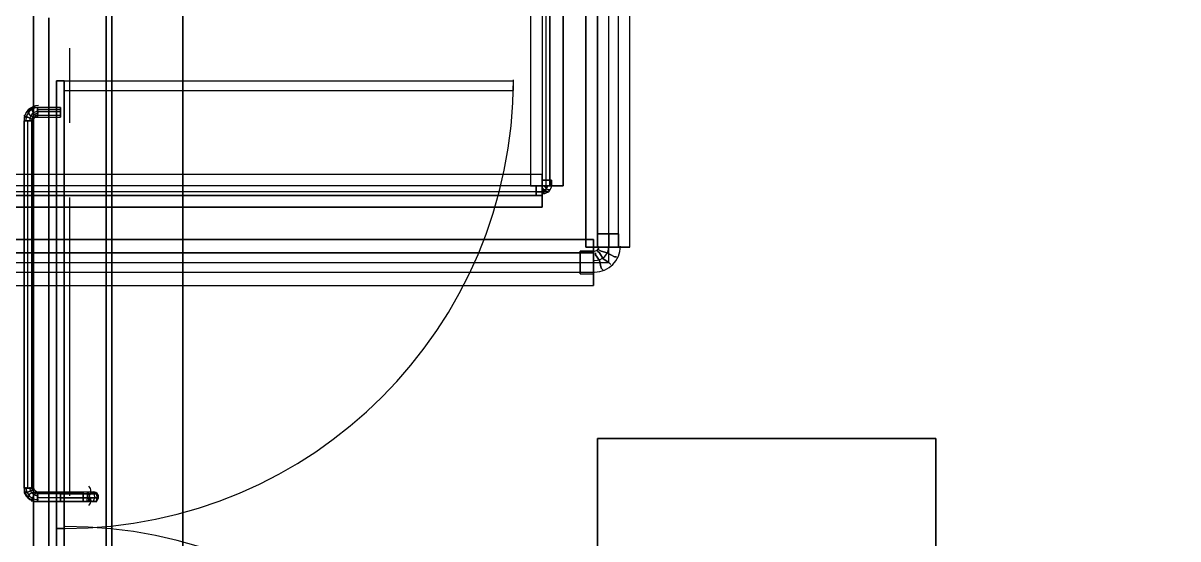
# Model space of a CAD drawing. Header units: metres. Extents: x 114 to 218, y 8 to 180.
# Drawn here: x 165.1 to 174.4, y 62.93 to 67.08 of the extents above; entities that cross this region are included whole.
import ezdxf

# ---------------------------------------------------------------- set-up
doc = ezdxf.new("R2010")
doc.units = ezdxf.units.M
doc.header["$MEASUREMENT"] = 0
for name, color, linetype in [('_Route', 7, 'Continuous'), ('A-2D-DOOR', 7, 'Continuous'), ('A-3D-DOOR', 7, 'Continuous'), ('A-3D-DOOR-GLAZ', 7, 'Continuous'), ('A-3D-I-WALL', 7, 'Continuous'), ('A_GRID', 7, 'Continuous'), ('E-LIGHT', 7, 'Continuous'), ('PL-DHW-Fitting', 7, 'Continuous'), ('PL-DHW-Pipe', 7, 'Continuous'), ('PL-DHW-Pipe_Fitting-Insulation', 7, 'Continuous'), ('PL-DHWR-Fitting', 7, 'Continuous'), ('PL-DHWR-Pipe', 7, 'Continuous'), ('PL-DHWR-Pipe_Fitting-Insulation', 7, 'Continuous'), ('S-3D-BEAM', 7, 'Continuous')]:
    doc.layers.add(name, color=color, linetype=linetype)

msp = doc.modelspace()

# ---------------------------------------------------------------- linework, layer by layer
at = {"layer": '_Route', "color": 4, "true_color": 0x00ffff}
for points in [[(126.489, 57.984), (150.623, 57.984), (150.623, 65.1518), (169.8193, 65.1518), (169.8193, 85.5019), (182.2324, 85.5019)], [(126.489, 57.984), (150.623, 57.984), (150.623, 65.1518), (169.8193, 65.1518), (169.8193, 85.5019), (182.2324, 85.5019)], [(193.461, 85.4557), (193.461, 85.0712), (169.3117, 85.0712), (169.3117, 65.721), (150.623, 65.721), (150.623, 77.2265), (141.1786, 77.2265), (140.8402, 77.2265), (130.5806, 77.2265), (130.2422, 77.2265), (126.489, 77.2265)], [(193.461, 85.4557), (193.461, 85.0712), (169.3117, 85.0712), (169.3117, 65.721), (150.623, 65.721), (150.623, 77.2265), (141.1786, 77.2265), (140.8402, 77.2265), (130.5806, 77.2265), (130.2422, 77.2265), (126.489, 77.2265)]]:
    msp.add_lwpolyline(points, dxfattribs=at)
at = {"layer": 'A-2D-DOOR', "color": 9, "true_color": 0xbababa}
for points in [[(165.4355, 66.6131), (165.4355, 66.5362), (169.0503, 66.5362), (169.0503, 66.6131)], [(165.4355, 66.6131), (169.0503, 66.6131)]]:
    msp.add_lwpolyline(points, dxfattribs=at)
for centre, start, end in [((165.4432, 66.6208), 270, 0), ((165.4432, 59.4222), 0, 90)]:
    msp.add_arc(centre, 3.607, start, end, dxfattribs=at)
at = {"layer": 'A-3D-DOOR', "color": 31, "true_color": 0xffbf7f}
for points in [[(165.2202, 66.3978), (165.1894, 66.3978), (165.1587, 66.3824), (165.1433, 66.367), (165.1279, 66.3516), (165.1125, 66.3209), (165.1125, 66.2901)], [(165.1894, 66.3209), (165.1587, 66.3362), (165.1433, 66.367)], [(165.1433, 66.367), (165.1587, 66.3362), (165.1894, 66.3209)], [(165.2048, 66.3209), (165.2048, 66.3362), (165.1894, 66.3516), (165.1741, 66.3824), (165.1741, 66.3978)], [(165.1741, 66.3978), (165.1741, 66.3824), (165.1894, 66.3516), (165.2048, 66.3362), (165.2048, 66.3209)], [(165.2202, 66.3209), (165.2202, 66.3362), (165.2202, 66.3516), (165.2202, 66.367), (165.2202, 66.3824), (165.2202, 66.3978), (165.4048, 66.3978)], [(165.2202, 66.3978), (165.2202, 66.3824), (165.2202, 66.367), (165.2202, 66.3516), (165.2202, 66.3362), (165.2202, 66.3209), (165.4048, 66.3209), (165.4048, 66.3362), (165.4048, 66.367), (165.4048, 66.3824), (165.4048, 66.3978), (165.4048, 66.3824), (165.4048, 66.367), (165.4048, 66.3362), (165.4048, 66.3209)], [(165.2202, 66.3978), (165.4048, 66.3978)], [(165.2202, 66.3978), (165.2202, 66.3978)], [(165.4048, 66.3978), (165.2202, 66.3978)], [(165.4048, 66.3978), (165.2202, 66.3978)], [(165.2202, 66.3824), (165.4048, 66.3824)], [(165.2202, 66.3824), (165.4048, 66.3824)], [(165.2202, 66.367), (165.4048, 66.367)], [(165.2202, 66.367), (165.4048, 66.367)], [(165.4048, 66.3978), (165.4048, 66.3978)], [(165.1894, 66.3055), (165.1741, 66.3055), (165.1433, 66.3209), (165.1279, 66.3209), (165.1125, 66.3362)], [(165.1125, 66.3362), (165.1279, 66.3209), (165.1433, 66.3209), (165.1741, 66.3055), (165.1894, 66.3055)], [(165.1125, 63.3368), (165.1279, 63.3368), (165.1433, 63.3368), (165.1587, 63.3368), (165.1741, 63.3368), (165.1741, 66.2901), (165.1587, 66.2901), (165.1433, 66.2901), (165.1279, 66.2901), (165.1125, 66.2901), (165.1279, 66.2901), (165.1433, 66.2901), (165.1587, 66.2901), (165.1741, 66.2901), (165.1894, 66.3055), (165.1894, 66.3209), (165.2048, 66.3209), (165.2202, 66.3209)], [(165.1741, 63.3368), (165.1587, 63.3368), (165.1433, 63.3368), (165.1279, 63.3368), (165.1125, 63.3368), (165.1125, 66.2901)], [(165.1125, 63.3368), (165.1125, 66.2901)], [(165.1125, 63.3368), (165.1125, 66.2901), (165.1125, 63.3368)], [(165.1741, 66.2901), (165.1433, 66.2901), (165.1125, 66.2901)], [(165.1125, 66.2901), (165.1433, 66.2901), (165.1741, 66.2901)], [(165.1125, 66.2901), (165.1125, 66.2901)], [(165.1125, 66.2901), (165.1125, 63.3368)], [(165.1125, 66.2901), (165.1125, 63.3368)], [(165.1433, 63.3368), (165.1433, 66.2901)], [(165.1433, 63.3368), (165.1433, 66.2901)], [(165.1741, 63.3368), (165.1741, 66.2901), (165.1741, 63.3368), (165.1741, 66.2901)], [(165.1741, 66.2901), (165.1741, 66.2901)], [(165.1741, 63.3368), (165.1741, 66.2901)], [(165.1741, 63.3368), (165.1741, 66.2901)], [(165.2202, 66.3362), (165.4048, 66.3362)], [(165.2202, 66.3362), (165.4048, 66.3362)], [(165.2202, 66.3209), (165.4048, 66.3209)], [(165.2202, 66.3209), (165.2202, 66.3209)], [(165.2202, 66.3209), (165.4048, 66.3209)], [(165.2202, 66.3209), (165.4048, 66.3209)], [(165.4048, 66.3209), (165.4048, 66.3209)], [(165.1125, 63.3368), (165.1125, 63.306), (165.1279, 63.2753), (165.1433, 63.2599), (165.1587, 63.2445), (165.1894, 63.2291), (165.2202, 63.2291)], [(165.1125, 63.3368), (165.1125, 63.3368)], [(165.1894, 63.3214), (165.1741, 63.3214), (165.1433, 63.306), (165.1279, 63.306), (165.1125, 63.2907)], [(165.1125, 63.2907), (165.1279, 63.306), (165.1433, 63.306), (165.1741, 63.3214), (165.1894, 63.3214)], [(165.1894, 63.306), (165.1587, 63.2907), (165.1433, 63.2599)], [(165.1433, 63.2599), (165.1587, 63.2907), (165.1894, 63.306)], [(165.1741, 63.3368), (165.1894, 63.3214), (165.1894, 63.306), (165.2048, 63.306), (165.2202, 63.306), (165.2202, 63.2907), (165.2202, 63.2753), (165.2202, 63.2599), (165.2202, 63.2445), (165.2202, 63.2291), (165.2202, 63.2445), (165.2202, 63.2599), (165.2202, 63.2753), (165.2202, 63.2907), (165.2202, 63.306), (165.4048, 63.306), (165.4048, 63.2907), (165.4048, 63.2599), (165.4048, 63.2291), (165.4048, 63.2599), (165.4048, 63.2907), (165.4048, 63.306)], [(165.1741, 63.3368), (165.1741, 63.3368)], [(165.2048, 63.306), (165.2048, 63.2907), (165.1894, 63.2753), (165.1741, 63.2445), (165.1741, 63.2291)], [(165.1741, 63.2291), (165.1741, 63.2445), (165.1894, 63.2753), (165.2048, 63.2907), (165.2048, 63.306)], [(165.4048, 63.306), (165.2202, 63.306)], [(165.2202, 63.306), (165.2202, 63.2907), (165.2202, 63.2599), (165.2202, 63.2291)], [(165.2202, 63.2291), (165.2202, 63.2599), (165.2202, 63.2907), (165.2202, 63.306)], [(165.2202, 63.306), (165.2202, 63.306)], [(165.4048, 63.306), (165.2202, 63.306)], [(165.4048, 63.306), (165.2202, 63.306)], [(165.4048, 63.2907), (165.2202, 63.2907)], [(165.4048, 63.2907), (165.2202, 63.2907)], [(165.4048, 63.306), (165.4048, 63.306)], [(165.6663, 63.306), (165.6509, 63.306), (165.6201, 63.306), (165.5894, 63.306), (165.5894, 63.2907), (165.5894, 63.2753), (165.5894, 63.2599), (165.5894, 63.2445), (165.5894, 63.2291), (165.5894, 63.2445), (165.5894, 63.2599), (165.5894, 63.2753), (165.5894, 63.2907), (165.5894, 63.306), (165.4048, 63.306), (165.4048, 63.2907), (165.4048, 63.2599), (165.4048, 63.2291), (165.4048, 63.2599), (165.4048, 63.2907), (165.4048, 63.306)], [(165.5894, 63.306), (165.5894, 63.2907), (165.5894, 63.2753), (165.5894, 63.2599), (165.5894, 63.2445), (165.5894, 63.2291), (165.4048, 63.2291)], [(165.4048, 63.2291), (165.5894, 63.2291), (165.5894, 63.2445), (165.5894, 63.2599), (165.5894, 63.2753), (165.5894, 63.2907), (165.5894, 63.306), (165.4048, 63.306), (165.4048, 63.2907), (165.4048, 63.2599), (165.4048, 63.2291), (165.4048, 63.2599), (165.4048, 63.2907), (165.4048, 63.306)], [(165.4048, 63.306), (165.5894, 63.306)], [(165.5894, 63.306), (165.4048, 63.306)], [(165.4048, 63.306), (165.4048, 63.306)], [(165.4048, 63.306), (165.4048, 63.306)], [(165.5894, 63.306), (165.4048, 63.306)], [(165.5894, 63.306), (165.4048, 63.306)], [(165.5894, 63.306), (165.4048, 63.306)], [(165.5894, 63.306), (165.4048, 63.306)], [(165.4048, 63.2907), (165.5894, 63.2907)], [(165.4048, 63.2907), (165.5894, 63.2907)], [(165.5894, 63.2907), (165.4048, 63.2907)], [(165.5894, 63.2907), (165.4048, 63.2907)], [(165.6663, 63.306), (165.6509, 63.306), (165.6509, 63.2907), (165.6355, 63.2907), (165.6355, 63.2753), (165.6355, 63.2599), (165.6355, 63.2445), (165.6355, 63.2291), (165.6509, 63.2291), (165.6663, 63.2291), (165.6817, 63.2291), (165.697, 63.2291), (165.697, 63.2445), (165.697, 63.2599), (165.7124, 63.2599), (165.697, 63.2753), (165.697, 63.2907), (165.6817, 63.2907), (165.6817, 63.306), (165.6663, 63.306), (165.6509, 63.306), (165.6509, 63.2907), (165.6355, 63.2907), (165.6355, 63.2753), (165.6355, 63.2599), (165.6355, 63.2445), (165.6355, 63.2291), (165.6509, 63.2291), (165.6663, 63.2291), (165.6817, 63.2291), (165.697, 63.2291), (165.697, 63.2445), (165.697, 63.2599), (165.7124, 63.2599), (165.697, 63.2753), (165.697, 63.2907), (165.6817, 63.2907), (165.6817, 63.306), (165.6663, 63.306), (165.6509, 63.306), (165.6201, 63.306), (165.5894, 63.306)], [(165.5894, 63.306), (165.5894, 63.306)], [(165.5894, 63.306), (165.5894, 63.306)], [(165.6355, 63.2907), (165.6201, 63.2907), (165.5894, 63.2907)], [(165.697, 63.2907), (165.6663, 63.2907), (165.5894, 63.2907)], [(165.5894, 63.2907), (165.6201, 63.2907), (165.6355, 63.2907)], [(165.5894, 63.2907), (165.6663, 63.2907), (165.697, 63.2907)], [(165.6355, 63.2907), (165.6355, 63.2907)], [(165.6663, 63.306), (165.6509, 63.306)], [(165.6663, 63.306), (165.6509, 63.306)], [(165.6663, 63.306), (165.6663, 63.306)], [(165.6663, 63.306), (165.6663, 63.306)], [(165.697, 63.2907), (165.697, 63.2907)], [(165.4048, 63.2599), (165.2202, 63.2599)], [(165.4048, 63.2599), (165.2202, 63.2599)], [(165.2202, 63.2291), (165.4048, 63.2291)], [(165.4048, 63.2291), (165.2202, 63.2291)], [(165.4048, 63.2291), (165.2202, 63.2291), (165.4048, 63.2291)], [(165.2202, 63.2291), (165.2202, 63.2291)], [(165.2202, 63.2291), (165.4048, 63.2291)], [(165.2202, 63.2291), (165.4048, 63.2291)], [(165.4048, 63.2599), (165.5894, 63.2599)], [(165.4048, 63.2599), (165.5894, 63.2599)], [(165.5894, 63.2599), (165.4048, 63.2599)], [(165.5894, 63.2599), (165.4048, 63.2599)], [(165.4048, 63.2291), (165.4048, 63.2291)], [(165.5894, 63.2291), (165.4048, 63.2291)], [(165.4048, 63.2291), (165.5894, 63.2291), (165.4048, 63.2291)], [(165.5894, 63.2291), (165.4048, 63.2291)], [(165.5894, 63.2291), (165.4048, 63.2291), (165.5894, 63.2291)], [(165.4048, 63.2291), (165.4048, 63.2291)], [(165.4048, 63.2291), (165.5894, 63.2291)], [(165.4048, 63.2291), (165.5894, 63.2291)], [(165.4048, 63.2291), (165.5894, 63.2291)], [(165.4048, 63.2291), (165.5894, 63.2291)], [(165.6355, 63.2599), (165.6201, 63.2599), (165.5894, 63.2599)], [(165.7124, 63.2599), (165.6663, 63.2599), (165.5894, 63.2599)], [(165.5894, 63.2599), (165.6201, 63.2599), (165.6355, 63.2599)], [(165.5894, 63.2599), (165.6663, 63.2599), (165.7124, 63.2599)], [(165.6663, 63.2291), (165.6509, 63.2291), (165.6201, 63.2291), (165.5894, 63.2291)], [(165.5894, 63.2291), (165.6201, 63.2291), (165.6509, 63.2291), (165.6663, 63.2291)], [(165.6355, 63.2291), (165.6201, 63.2291), (165.5894, 63.2291)], [(165.697, 63.2291), (165.6663, 63.2291), (165.5894, 63.2291)], [(165.5894, 63.2291), (165.6201, 63.2291), (165.6355, 63.2291)], [(165.5894, 63.2291), (165.6663, 63.2291), (165.697, 63.2291)], [(165.5894, 63.2291), (165.5894, 63.2291)], [(165.5894, 63.2291), (165.5894, 63.2291)], [(165.5894, 63.2291), (165.6509, 63.2291)], [(165.5894, 63.2291), (165.6509, 63.2291)], [(165.6355, 63.2599), (165.6355, 63.2599)], [(165.6355, 63.2291), (165.6355, 63.2291)], [(165.6663, 63.2291), (165.6663, 63.2291)], [(165.6663, 63.2291), (165.6663, 63.2291)], [(165.6663, 63.2291), (165.6663, 63.2291)], [(165.697, 63.2291), (165.697, 63.2291)], [(165.7124, 63.2599), (165.7124, 63.2599)]]:
    msp.add_lwpolyline(points, dxfattribs=at)
for centre, radius, start, end in [((165.2279, 66.2978), 0.1154, 90, 180), ((165.2279, 66.2978), 0.1154, 90, 180), ((165.2279, 66.2978), 0.1154, 90, 180), ((165.2279, 66.2978), 0.1, 90, 180), ((165.2279, 66.2978), 0.1, 90, 180), ((165.2279, 66.2978), 0.0692, 90, 180), ((165.2279, 66.2978), 0.0692, 90, 180), ((165.2279, 66.2978), 0.0538, 90, 180), ((165.2279, 66.2978), 0.0538, 90, 180), ((165.2279, 66.2978), 0.0385, 90, 180), ((165.2279, 66.2978), 0.0385, 90, 180), ((165.2279, 66.2978), 0.0385, 90, 180), ((165.2279, 63.3445), 0.1154, 180, 270), ((165.2279, 63.3445), 0.1154, 180, 270), ((165.2279, 63.3445), 0.1154, 180, 270), ((165.2279, 63.3445), 0.1, 180, 270), ((165.2279, 63.3445), 0.1, 180, 270), ((165.2279, 63.3445), 0.0692, 180, 270), ((165.2279, 63.3445), 0.0692, 180, 270), ((165.2279, 63.3445), 0.0538, 180, 270), ((165.2279, 63.3445), 0.0538, 180, 270), ((165.2279, 63.3445), 0.0385, 180, 270), ((165.2279, 63.3445), 0.0385, 180, 270), ((165.2279, 63.3445), 0.0385, 180, 270), ((165.5971, 63.3137), 0.0538, 0, 44.98917), ((165.5971, 63.3137), 0.0538, 0, 44.98917), ((165.674, 63.2676), 0.0385, 91.13783, 268.83788), ((165.6739, 63.2676), 0.0385, 91.13783, 268.88479), ((165.6739, 63.2676), 0.0385, 90, 270), ((165.6739, 63.2676), 0.0385, 90, 270), ((165.674, 63.2676), 0.0384, 268.85486, 91.12096), ((165.6739, 63.2675), 0.0384, 268.88501, 91.13468), ((165.6739, 63.2676), 0.0385, 270, 90), ((165.6739, 63.2676), 0.0385, 270, 90), ((165.5971, 63.2368), 0.0538, 0, 45), ((165.5971, 63.2368), 0.0538, 314.98918, 0)]:
    msp.add_arc(centre, radius, start, end, dxfattribs=at)
for points, start_tangent, end_tangent in [([(165.6277, 63.306), (165.6201, 63.2676)], (-0.995091, -0.098964), (0, -1)), ([(165.6277, 63.306), (165.6201, 63.2676)], (-0.995091, -0.098964), (-0.000729, -1)), ([(165.6344, 63.287), (165.6277, 63.306)], (-0.116109, 0.993236), (-0.995329, -0.096541)), ([(165.6344, 63.287), (165.6277, 63.306)], (-0.116073, 0.993241), (-0.995064, -0.099235)), ([(165.6586, 63.306), (165.6355, 63.2676)], (-1, 0), (0, -1)), ([(165.6586, 63.306), (165.6355, 63.2676)], (-1, 0), (0, -1)), ([(165.6817, 63.2676), (165.6586, 63.306)], (0, 1), (-1, 0)), ([(165.6817, 63.2676), (165.6586, 63.306)], (0, 1), (-1, 0)), ([(165.6201, 63.2676), (165.6277, 63.2291)], (0.000729, -1), (0.99518, -0.098065)), ([(165.6201, 63.2676), (165.6277, 63.2291)], (0, -1), (0.99518, -0.098065)), ([(165.6277, 63.2291), (165.6344, 63.2481)], (0.995064, -0.099235), (0.116109, 0.993236)), ([(165.6277, 63.2291), (165.6344, 63.2481)], (0.995329, -0.096541), (0.116109, 0.993236)), ([(165.6344, 63.2481), (165.6344, 63.287)], (0.116109, 0.993236), (-0.116109, 0.993236)), ([(165.6344, 63.2481), (165.6344, 63.287)], (0.116073, 0.993241), (-0.116109, 0.993236)), ([(165.6355, 63.2676), (165.6586, 63.2291)], (0, -1), (1, 0)), ([(165.6355, 63.2676), (165.6586, 63.2291)], (0, -1), (1, 0)), ([(165.6586, 63.2291), (165.6817, 63.2676)], (1, 0), (0, 1)), ([(165.6586, 63.2291), (165.6817, 63.2676)], (1, 0), (0, 1))]:
    msp.add_spline(points, degree=3, dxfattribs=dict(at, start_tangent=start_tangent, end_tangent=end_tangent))
at = {"layer": 'A-3D-DOOR-GLAZ', "color": 31, "true_color": 0xffbf7f}
for points in [[(165.374, 66.6131), (165.4355, 66.6131), (165.374, 66.6131)], [(165.374, 66.6131), (165.374, 63.0138), (165.374, 66.6131)], [(165.374, 66.6131), (165.374, 66.6131)], [(165.4355, 66.6131), (165.4355, 63.0138), (165.4355, 66.6131)], [(165.4355, 66.6131), (165.4355, 66.6131)], [(165.4355, 66.6131), (165.4355, 66.6131)], [(165.374, 63.0138), (165.4355, 63.0138), (165.374, 63.0138)], [(165.374, 63.0138), (165.374, 63.0138)], [(165.374, 63.0138), (165.374, 63.0138)], [(165.374, 63.0138), (165.4355, 63.0138), (165.374, 63.0138)], [(165.374, 59.4145), (165.374, 59.4145), (165.374, 63.0138), (165.374, 59.4145), (165.4355, 59.4145), (165.4355, 63.0138), (165.4355, 59.4145), (165.4355, 59.4145)], [(165.374, 63.0138), (165.374, 63.0138)], [(165.374, 63.0138), (165.374, 63.0138)], [(165.4355, 63.0138), (165.4355, 63.0138)], [(165.4355, 63.0138), (165.4355, 63.0138)], [(165.4355, 63.0138), (165.4355, 63.0138)], [(165.4355, 63.0138), (165.4355, 63.0138)]]:
    msp.add_lwpolyline(points, dxfattribs=at)
at = {"layer": 'A-3D-I-WALL', "color": 42, "true_color": 0xdda500}
msp.add_lwpolyline([(165.3125, 58.953), (165.3125, 67.1207), (165.3125, 58.953)], dxfattribs=at)
at = {"layer": 'A_GRID', "color": 1, "true_color": 0xff0000}
for points in [[(165.4817, 66.2747), (165.4817, 66.8746)], [(165.4817, 63.2753), (165.4817, 65.6748)]]:
    msp.add_lwpolyline(points, dxfattribs=at)
at = {"layer": 'E-LIGHT', "color": 5, "true_color": 0x0000ff}
for points in [[(172.4496, 61.0142), (169.727, 61.0142), (169.727, 63.7367), (172.4496, 63.7367), (169.727, 63.7367), (169.727, 61.0142), (172.4496, 61.0142)], [(169.727, 63.7367), (169.727, 63.7367)], [(169.727, 63.7367), (169.727, 63.7367)], [(172.4496, 63.7367), (172.4496, 61.0142), (172.4496, 63.7367)], [(172.4496, 63.7367), (172.4496, 63.7367)], [(172.4496, 63.7367), (172.4496, 63.7367)]]:
    msp.add_lwpolyline(points, dxfattribs=at)
at = {"layer": 'PL-DHW-Fitting', "color": 1, "true_color": 0xff0000}
for points in [[(169.8962, 65.3826), (169.8655, 65.3826), (169.8193, 65.3826), (169.7578, 65.3826), (169.727, 65.3826), (169.7578, 65.3826), (169.8193, 65.3826), (169.8655, 65.3826), (169.8962, 65.3826), (169.8809, 65.3826), (169.8193, 65.3826), (169.7578, 65.3826), (169.727, 65.3826), (169.7578, 65.3826), (169.8193, 65.3826), (169.8809, 65.3826), (169.8962, 65.3826)], [(169.727, 65.3826), (169.727, 65.2749)], [(169.727, 65.3826), (169.727, 65.2749)], [(169.727, 65.3826), (169.727, 65.3826)], [(169.727, 65.3826), (169.727, 65.3826)], [(169.727, 65.3826), (169.727, 65.2749)], [(169.727, 65.3826), (169.727, 65.2749)], [(169.8962, 65.3826), (169.8655, 65.3826), (169.8193, 65.3826), (169.7578, 65.3826), (169.727, 65.3826), (169.7578, 65.3826), (169.8193, 65.3826), (169.8655, 65.3826), (169.8962, 65.3826), (169.8809, 65.3826), (169.8193, 65.3826), (169.7578, 65.3826), (169.727, 65.3826), (169.7578, 65.3826), (169.8193, 65.3826), (169.8809, 65.3826), (169.8962, 65.3826)], [(169.727, 65.3826), (169.727, 65.2749)], [(169.727, 65.3826), (169.727, 65.2749)], [(169.727, 65.3826), (169.727, 65.3826)], [(169.727, 65.3826), (169.727, 65.3826)], [(169.727, 65.3826), (169.727, 65.2749)], [(169.727, 65.3826), (169.727, 65.2749)], [(169.8193, 65.3826), (169.8193, 65.2749)], [(169.8193, 65.3826), (169.8193, 65.2749)], [(169.8193, 65.3826), (169.8193, 65.2749)], [(169.8193, 65.3826), (169.8193, 65.2749)], [(169.8193, 65.3826), (169.8193, 65.2749)], [(169.8193, 65.3826), (169.8193, 65.2749)], [(169.8193, 65.3826), (169.8193, 65.2749)], [(169.8193, 65.3826), (169.8193, 65.2749)], [(169.8962, 65.3826), (169.8962, 65.2749)], [(169.8962, 65.3826), (169.8962, 65.2749)], [(169.8962, 65.2749), (169.8962, 65.3826)], [(169.8962, 65.2749), (169.8962, 65.3826)], [(169.8962, 65.3826), (169.8962, 65.2749)], [(169.8962, 65.3826), (169.8962, 65.2749)], [(169.8962, 65.2749), (169.8962, 65.3826)], [(169.8962, 65.2749), (169.8962, 65.3826)], [(169.5886, 65.2441), (169.5886, 65.2134), (169.5886, 65.1518), (169.5886, 65.0903), (169.5886, 65.0596), (169.5886, 65.0903), (169.5886, 65.1518), (169.5886, 65.2134), (169.5886, 65.2441)], [(169.5886, 65.2441), (169.6963, 65.2441)], [(169.6963, 65.2441), (169.5886, 65.2441)], [(169.5886, 65.2441), (169.5886, 65.2134), (169.5886, 65.1518), (169.5886, 65.0903), (169.5886, 65.0596), (169.5886, 65.0903), (169.5886, 65.1518), (169.5886, 65.2134), (169.5886, 65.2441)], [(169.5886, 65.2441), (169.6963, 65.2441)], [(169.6963, 65.2441), (169.5886, 65.2441)], [(169.6963, 65.0596), (169.6963, 65.0903), (169.6963, 65.1518), (169.6963, 65.2134), (169.6963, 65.2441), (169.6963, 65.2134), (169.6963, 65.1518), (169.6963, 65.0903), (169.6963, 65.0596)], [(169.6963, 65.0596), (169.6963, 65.0903), (169.6963, 65.1518), (169.6963, 65.2134), (169.6963, 65.2441), (169.6963, 65.2134), (169.6963, 65.1518), (169.6963, 65.0903), (169.6963, 65.0596)], [(169.727, 65.2749), (169.7578, 65.2749), (169.8193, 65.2749), (169.8809, 65.2749), (169.8962, 65.2749), (169.8809, 65.2749), (169.8193, 65.2749), (169.7578, 65.2749), (169.727, 65.2749)], [(169.8962, 65.2749), (169.8655, 65.2749), (169.8193, 65.2749), (169.7578, 65.2749), (169.727, 65.2749), (169.7578, 65.2749), (169.8193, 65.2749), (169.8655, 65.2749), (169.8962, 65.2749)], [(169.727, 65.2749), (169.7578, 65.2749), (169.8193, 65.2749), (169.8655, 65.2749), (169.8962, 65.2749), (169.8655, 65.2749), (169.8193, 65.2749), (169.7578, 65.2749), (169.727, 65.2749), (169.7578, 65.2749), (169.8193, 65.2749), (169.8655, 65.2749), (169.8962, 65.2749), (169.8655, 65.2749), (169.8193, 65.2749), (169.7578, 65.2749), (169.727, 65.2749)], [(169.727, 65.2749), (169.727, 65.2749)], [(169.727, 65.2749), (169.727, 65.2749)], [(169.727, 65.2749), (169.727, 65.2749)], [(169.727, 65.2749), (169.727, 65.2749)], [(169.727, 65.2749), (169.7578, 65.2749), (169.8193, 65.2749), (169.8809, 65.2749), (169.8962, 65.2749), (169.8809, 65.2749), (169.8193, 65.2749), (169.7578, 65.2749), (169.727, 65.2749)], [(169.8962, 65.2749), (169.8655, 65.2749), (169.8193, 65.2749), (169.7578, 65.2749), (169.727, 65.2749), (169.7578, 65.2749), (169.8193, 65.2749), (169.8655, 65.2749), (169.8962, 65.2749)], [(169.727, 65.2749), (169.7578, 65.2749), (169.8193, 65.2749), (169.8655, 65.2749), (169.8962, 65.2749), (169.8655, 65.2749), (169.8193, 65.2749), (169.7578, 65.2749), (169.727, 65.2749), (169.7578, 65.2749), (169.8193, 65.2749), (169.8655, 65.2749), (169.8962, 65.2749), (169.8655, 65.2749), (169.8193, 65.2749), (169.7578, 65.2749), (169.727, 65.2749)], [(169.727, 65.2749), (169.727, 65.2749)], [(169.727, 65.2749), (169.727, 65.2749)], [(169.727, 65.2749), (169.727, 65.2749)], [(169.727, 65.2749), (169.727, 65.2749)], [(169.8809, 65.198), (169.8655, 65.198), (169.804, 65.2288), (169.7578, 65.2441), (169.727, 65.2595), (169.7578, 65.2441), (169.804, 65.2288), (169.8655, 65.198), (169.8809, 65.198)], [(169.8809, 65.198), (169.8655, 65.198), (169.804, 65.2288), (169.7578, 65.2441), (169.727, 65.2595), (169.7578, 65.2441), (169.804, 65.2288), (169.8655, 65.198), (169.8809, 65.198)], [(169.8347, 65.1365), (169.8193, 65.1518), (169.7732, 65.1826), (169.7424, 65.2288), (169.727, 65.2441), (169.7424, 65.2288), (169.7732, 65.1826), (169.8193, 65.1518), (169.8347, 65.1365)], [(169.8347, 65.1365), (169.8193, 65.1518), (169.7732, 65.1826), (169.7424, 65.2288), (169.727, 65.2441), (169.7424, 65.2288), (169.7732, 65.1826), (169.8193, 65.1518), (169.8347, 65.1365)], [(169.8193, 65.2749), (169.8193, 65.2749)], [(169.8193, 65.2749), (169.8193, 65.2749)], [(169.8193, 65.2749), (169.8193, 65.2749)], [(169.8193, 65.2749), (169.8193, 65.2749)], [(169.8962, 65.2749), (169.8962, 65.2749)], [(169.8962, 65.2749), (169.8962, 65.2749)], [(169.8962, 65.2749), (169.8962, 65.2749)], [(169.8962, 65.2749), (169.8962, 65.2749)], [(169.8962, 65.2749), (169.8962, 65.2749)], [(169.8962, 65.2749), (169.8962, 65.2749)], [(169.8962, 65.2749), (169.8962, 65.2749)], [(169.8962, 65.2749), (169.8962, 65.2749)], [(169.5886, 65.2288), (169.5886, 65.2134), (169.5886, 65.1518), (169.5886, 65.0903), (169.5886, 65.0749), (169.5886, 65.0903), (169.5886, 65.1518), (169.5886, 65.2134), (169.5886, 65.2288)], [(169.5886, 65.2288), (169.6963, 65.2288)], [(169.6963, 65.2288), (169.5886, 65.2288)], [(169.5886, 65.2288), (169.5886, 65.2134), (169.5886, 65.1518), (169.5886, 65.0903), (169.5886, 65.0749), (169.5886, 65.0903), (169.5886, 65.1518), (169.5886, 65.2134), (169.5886, 65.2288)], [(169.5886, 65.2288), (169.6963, 65.2288)], [(169.6963, 65.2288), (169.5886, 65.2288)], [(169.5886, 65.1518), (169.6963, 65.1518)], [(169.5886, 65.1518), (169.6963, 65.1518)], [(169.5886, 65.1518), (169.6963, 65.1518)], [(169.5886, 65.1518), (169.6963, 65.1518)], [(169.5886, 65.1518), (169.6963, 65.1518)], [(169.5886, 65.1518), (169.6963, 65.1518)], [(169.5886, 65.1518), (169.6963, 65.1518)], [(169.5886, 65.1518), (169.6963, 65.1518)], [(169.6963, 65.2288), (169.6963, 65.2134), (169.6963, 65.1518), (169.6963, 65.0903), (169.6963, 65.0749), (169.6963, 65.0903), (169.6963, 65.1518), (169.6963, 65.2134), (169.6963, 65.2288)], [(169.6963, 65.0749), (169.6963, 65.0903), (169.6963, 65.1518), (169.6963, 65.2134), (169.6963, 65.2288), (169.6963, 65.2134), (169.6963, 65.1518), (169.6963, 65.0903), (169.6963, 65.0749)], [(169.6963, 65.2288), (169.6963, 65.2134), (169.6963, 65.1518), (169.6963, 65.0903), (169.6963, 65.0749), (169.6963, 65.0903), (169.6963, 65.1518), (169.6963, 65.2134), (169.6963, 65.2288)], [(169.6963, 65.2288), (169.6963, 65.2288)], [(169.6963, 65.0749), (169.6963, 65.0903), (169.6963, 65.1518), (169.6963, 65.2134), (169.6963, 65.2288), (169.6963, 65.2134), (169.6963, 65.1518), (169.6963, 65.0903), (169.6963, 65.0749)], [(169.6963, 65.2288), (169.6963, 65.2288)], [(169.6963, 65.2288), (169.6963, 65.2288)], [(169.6963, 65.2288), (169.6963, 65.2288)], [(169.6963, 65.2288), (169.6963, 65.2134), (169.6963, 65.1518), (169.6963, 65.0903), (169.6963, 65.0749), (169.6963, 65.0903), (169.6963, 65.1518), (169.6963, 65.2134), (169.6963, 65.2288)], [(169.6963, 65.0749), (169.6963, 65.0903), (169.6963, 65.1518), (169.6963, 65.2134), (169.6963, 65.2288), (169.6963, 65.2134), (169.6963, 65.1518), (169.6963, 65.0903), (169.6963, 65.0749)], [(169.6963, 65.2288), (169.6963, 65.2134), (169.6963, 65.1518), (169.6963, 65.0903), (169.6963, 65.0749), (169.6963, 65.0903), (169.6963, 65.1518), (169.6963, 65.2134), (169.6963, 65.2288)], [(169.6963, 65.2288), (169.6963, 65.2288)], [(169.6963, 65.0749), (169.6963, 65.0903), (169.6963, 65.1518), (169.6963, 65.2134), (169.6963, 65.2288), (169.6963, 65.2134), (169.6963, 65.1518), (169.6963, 65.0903), (169.6963, 65.0749)], [(169.6963, 65.2288), (169.6963, 65.2288)], [(169.6963, 65.2288), (169.6963, 65.2288)], [(169.6963, 65.2288), (169.6963, 65.2288)], [(169.6963, 65.1518), (169.6963, 65.1518)], [(169.6963, 65.1518), (169.6963, 65.1518)], [(169.6963, 65.1518), (169.6963, 65.1518)], [(169.6963, 65.1518), (169.6963, 65.1518)], [(169.7732, 65.0903), (169.7578, 65.1057), (169.7424, 65.1672), (169.7117, 65.2134), (169.7117, 65.2288), (169.7117, 65.2134), (169.7424, 65.1672), (169.7578, 65.1057), (169.7732, 65.0903)], [(169.7732, 65.0903), (169.7578, 65.1057), (169.7424, 65.1672), (169.7117, 65.2134), (169.7117, 65.2288), (169.7117, 65.2134), (169.7424, 65.1672), (169.7578, 65.1057), (169.7732, 65.0903)], [(169.5886, 65.0749), (169.6963, 65.0749)], [(169.5886, 65.0749), (169.5886, 65.0749)], [(169.5886, 65.0749), (169.6963, 65.0749)], [(169.5886, 65.0749), (169.6963, 65.0749)], [(169.5886, 65.0749), (169.5886, 65.0749)], [(169.5886, 65.0749), (169.6963, 65.0749)], [(169.5886, 65.0596), (169.6963, 65.0596)], [(169.5886, 65.0596), (169.5886, 65.0596)], [(169.5886, 65.0596), (169.6963, 65.0596)], [(169.5886, 65.0596), (169.6963, 65.0596)], [(169.5886, 65.0596), (169.5886, 65.0596)], [(169.5886, 65.0596), (169.6963, 65.0596)], [(169.6963, 65.0749), (169.6963, 65.0749)], [(169.6963, 65.0749), (169.6963, 65.0749)], [(169.6963, 65.0749), (169.6963, 65.0749)], [(169.6963, 65.0749), (169.6963, 65.0749)], [(169.6963, 65.0749), (169.6963, 65.0749)], [(169.6963, 65.0749), (169.6963, 65.0749)], [(169.6963, 65.0596), (169.6963, 65.0596)], [(169.6963, 65.0596), (169.6963, 65.0596)]]:
    msp.add_lwpolyline(points, dxfattribs=at)
for radius in [0.1154, 0.2077, 0.1154, 0.0385, 0.2077, 0.0385, 0.1154, 0.2077, 0.1154, 0.0385, 0.2077, 0.0385]:
    msp.add_arc((169.704, 65.2826), radius, 270, 0, dxfattribs=at)
at = {"layer": 'PL-DHW-Pipe', "color": 1, "true_color": 0xff0000}
for points in [[(169.727, 65.2749), (169.727, 84.4405)], [(169.727, 84.4405), (169.727, 65.2749)], [(169.727, 65.2749), (169.727, 84.4405)], [(169.727, 84.4405), (169.727, 65.2749)], [(169.8193, 65.2749), (169.8193, 84.4405)], [(169.8193, 65.2749), (169.8193, 84.4405)], [(169.8193, 65.2749), (169.8193, 84.4405)], [(169.8193, 65.2749), (169.8193, 84.4405)], [(169.8962, 65.2749), (169.8962, 84.4405)], [(169.8962, 65.2749), (169.8962, 84.4405)], [(169.8962, 65.2749), (169.8962, 84.4405)], [(169.8962, 65.2749), (169.8962, 84.4405)], [(169.727, 65.2749), (169.7578, 65.2749), (169.8193, 65.2749), (169.8655, 65.2749), (169.8962, 65.2749), (169.8655, 65.2749), (169.8193, 65.2749), (169.7578, 65.2749), (169.727, 65.2749)], [(169.727, 65.2749), (169.7578, 65.2749), (169.8193, 65.2749), (169.8655, 65.2749), (169.8962, 65.2749), (169.8655, 65.2749), (169.8193, 65.2749), (169.7578, 65.2749), (169.727, 65.2749)], [(169.8962, 65.2749), (169.8962, 65.2749)], [(169.8962, 65.2749), (169.8962, 65.2749)], [(150.746, 65.2288), (150.746, 65.2134), (150.746, 65.1518), (150.746, 65.0903), (150.746, 65.0749), (150.746, 65.0903), (150.746, 65.1518), (150.746, 65.2134), (150.746, 65.2288), (169.6963, 65.2288)], [(169.6963, 65.2288), (150.746, 65.2288)], [(150.746, 65.2288), (150.746, 65.2134), (150.746, 65.1518), (150.746, 65.0903), (150.746, 65.0749), (150.746, 65.0903), (150.746, 65.1518), (150.746, 65.2134), (150.746, 65.2288), (169.6963, 65.2288)], [(169.6963, 65.2288), (150.746, 65.2288)], [(150.746, 65.1518), (169.6963, 65.1518)], [(150.746, 65.1518), (150.746, 65.1518), (169.6963, 65.1518)], [(150.746, 65.1518), (169.6963, 65.1518)], [(150.746, 65.1518), (150.746, 65.1518), (169.6963, 65.1518)], [(169.6963, 65.0749), (169.6963, 65.0903), (169.6963, 65.1518), (169.6963, 65.2134), (169.6963, 65.2288), (169.6963, 65.2134), (169.6963, 65.1518), (169.6963, 65.0903), (169.6963, 65.0749)], [(169.6963, 65.0749), (169.6963, 65.0903), (169.6963, 65.1518), (169.6963, 65.2134), (169.6963, 65.2288), (169.6963, 65.2134), (169.6963, 65.1518), (169.6963, 65.0903), (169.6963, 65.0749)], [(150.746, 65.0749), (169.6963, 65.0749)], [(150.746, 65.0749), (169.6963, 65.0749)], [(150.746, 65.0749), (169.6963, 65.0749)], [(150.746, 65.0749), (169.6963, 65.0749)]]:
    msp.add_lwpolyline(points, dxfattribs=at)
at = {"layer": 'PL-DHW-Pipe_Fitting-Insulation', "color": 7, "true_color": 0xfafafa}
for points in [[(169.6348, 65.2749), (169.6348, 84.4405)], [(169.6348, 84.4405), (169.6348, 65.2749)], [(169.6348, 65.2749), (169.6348, 84.4405)], [(169.6348, 84.4405), (169.6348, 65.2749)], [(169.8193, 65.2749), (169.8193, 84.4405)], [(169.8193, 65.2749), (169.8193, 84.4405)], [(169.8193, 65.2749), (169.8193, 84.4405)], [(169.8193, 65.2749), (169.8193, 84.4405)], [(169.9885, 65.2749), (169.9885, 84.4405)], [(169.9885, 65.2749), (169.9885, 84.4405)], [(169.9885, 65.2749), (169.9885, 84.4405)], [(169.9885, 65.2749), (169.9885, 84.4405)], [(150.746, 65.3364), (150.746, 65.3057), (150.746, 65.2441), (150.746, 65.1518), (150.746, 65.0596), (150.746, 64.998), (150.746, 64.9673), (150.746, 64.998), (150.746, 65.0596), (150.746, 65.1518), (150.746, 65.2441), (150.746, 65.3057), (150.746, 65.3364), (169.6963, 65.3364)], [(169.6963, 65.3364), (150.746, 65.3364)], [(150.746, 65.3364), (150.746, 65.3057), (150.746, 65.2441), (150.746, 65.1518), (150.746, 65.0596), (150.746, 64.998), (150.746, 64.9673), (150.746, 64.998), (150.746, 65.0596), (150.746, 65.1518), (150.746, 65.2441), (150.746, 65.3057), (150.746, 65.3364), (169.6963, 65.3364)], [(169.6963, 65.3364), (150.746, 65.3364)], [(169.6963, 64.9673), (169.6963, 64.998), (169.6963, 65.0596), (169.6963, 65.1518), (169.6963, 65.2441), (169.6963, 65.3057), (169.6963, 65.3364), (169.6963, 65.3057), (169.6963, 65.2441), (169.6963, 65.1518), (169.6963, 65.0596), (169.6963, 64.998), (169.6963, 64.9673)], [(169.6963, 64.9673), (169.6963, 64.998), (169.6963, 65.0596), (169.6963, 65.1518), (169.6963, 65.2441), (169.6963, 65.3057), (169.6963, 65.3364), (169.6963, 65.3057), (169.6963, 65.2441), (169.6963, 65.1518), (169.6963, 65.0596), (169.6963, 64.998), (169.6963, 64.9673)], [(169.6348, 65.2749), (169.6501, 65.2749), (169.727, 65.2749), (169.8193, 65.2749), (169.9116, 65.2749), (169.9731, 65.2749), (169.9885, 65.2749), (169.9731, 65.2749), (169.9116, 65.2749), (169.8193, 65.2749), (169.727, 65.2749), (169.6501, 65.2749), (169.6348, 65.2749)], [(169.6348, 65.2749), (169.6501, 65.2749), (169.727, 65.2749), (169.8193, 65.2749), (169.9116, 65.2749), (169.9731, 65.2749), (169.9885, 65.2749), (169.9731, 65.2749), (169.9116, 65.2749), (169.8193, 65.2749), (169.727, 65.2749), (169.6501, 65.2749), (169.6348, 65.2749)], [(169.9885, 65.2749), (169.9885, 65.2749)], [(169.9885, 65.2749), (169.9885, 65.2749)], [(150.746, 65.1518), (169.6963, 65.1518)], [(150.746, 65.1518), (150.746, 65.1518), (169.6963, 65.1518)], [(150.746, 65.1518), (169.6963, 65.1518)], [(150.746, 65.1518), (150.746, 65.1518), (169.6963, 65.1518)], [(150.746, 64.9673), (169.6963, 64.9673)], [(150.746, 64.9673), (169.6963, 64.9673)], [(150.746, 64.9673), (169.6963, 64.9673)], [(150.746, 64.9673), (169.6963, 64.9673)]]:
    msp.add_lwpolyline(points, dxfattribs=at)
at = {"layer": 'PL-DHWR-Fitting', "color": 30, "true_color": 0xff7f00}
for points in [[(169.281, 65.8133), (169.281, 65.7671), (169.2348, 65.7671)], [(169.281, 65.8133), (169.281, 65.7671), (169.2348, 65.7671)], [(169.3579, 65.8133), (169.3425, 65.8133), (169.3117, 65.8133), (169.281, 65.8133), (169.3117, 65.8133), (169.3425, 65.8133), (169.3117, 65.8133), (169.2964, 65.8133), (169.281, 65.8133), (169.2964, 65.8133), (169.3117, 65.8133), (169.3425, 65.8133), (169.3579, 65.8133)], [(169.281, 65.8133), (169.281, 65.7671)], [(169.281, 65.8133), (169.281, 65.7671)], [(169.281, 65.8133), (169.281, 65.7671)], [(169.3579, 65.8133), (169.3425, 65.8133), (169.3117, 65.8133), (169.281, 65.8133), (169.3117, 65.8133), (169.3425, 65.8133), (169.3117, 65.8133), (169.2964, 65.8133), (169.281, 65.8133), (169.2964, 65.8133), (169.3117, 65.8133), (169.3425, 65.8133), (169.3579, 65.8133)], [(169.281, 65.8133), (169.281, 65.7671)], [(169.281, 65.8133), (169.281, 65.7671)], [(169.281, 65.8133), (169.281, 65.7671)], [(169.3117, 65.8133), (169.3117, 65.7671)], [(169.3117, 65.8133), (169.3117, 65.7671)], [(169.3117, 65.8133), (169.3117, 65.7671)], [(169.3117, 65.8133), (169.3117, 65.7671)], [(169.3117, 65.8133), (169.3117, 65.7671)], [(169.3117, 65.8133), (169.3117, 65.7671)], [(169.3117, 65.8133), (169.3117, 65.7671)], [(169.3117, 65.8133), (169.3117, 65.7671)], [(169.3425, 65.8133), (169.3425, 65.7671)], [(169.3425, 65.8133), (169.3425, 65.8133)], [(169.3425, 65.7671), (169.3425, 65.8133)], [(169.3425, 65.8133), (169.3425, 65.7671)], [(169.3425, 65.8133), (169.3425, 65.8133)], [(169.3425, 65.7671), (169.3425, 65.8133)], [(169.3579, 65.8133), (169.3579, 65.7671)], [(169.3579, 65.8133), (169.3579, 65.8133)], [(169.3579, 65.7671), (169.3579, 65.8133)], [(169.3579, 65.8133), (169.3579, 65.7671)], [(169.3579, 65.8133), (169.3579, 65.8133)], [(169.3579, 65.7671), (169.3579, 65.8133)], [(169.2348, 65.7671), (169.2348, 65.7517), (169.2348, 65.721), (169.2348, 65.7056), (169.2348, 65.6902), (169.2348, 65.7056), (169.2348, 65.721), (169.2348, 65.7517), (169.2348, 65.7671), (169.2348, 65.7517), (169.2348, 65.721), (169.2348, 65.7056), (169.2348, 65.6902), (169.2348, 65.7056), (169.2348, 65.721), (169.2348, 65.7517), (169.2348, 65.7671)], [(169.2348, 65.7671), (169.281, 65.7671)], [(169.2348, 65.7671), (169.281, 65.7671)], [(169.2348, 65.7671), (169.2348, 65.7671)], [(169.2348, 65.7671), (169.2348, 65.7671)], [(169.281, 65.7671), (169.2348, 65.7671)], [(169.2348, 65.7671), (169.2348, 65.7517), (169.2348, 65.721), (169.2348, 65.7056), (169.2348, 65.6902), (169.2348, 65.7056), (169.2348, 65.721), (169.2348, 65.7517), (169.2348, 65.7671), (169.2348, 65.7517), (169.2348, 65.721), (169.2348, 65.7056), (169.2348, 65.6902), (169.2348, 65.7056), (169.2348, 65.721), (169.2348, 65.7517), (169.2348, 65.7671)], [(169.2348, 65.7671), (169.281, 65.7671)], [(169.2348, 65.7671), (169.281, 65.7671)], [(169.2348, 65.7671), (169.2348, 65.7671)], [(169.2348, 65.7671), (169.2348, 65.7671)], [(169.281, 65.7671), (169.2348, 65.7671)], [(169.2348, 65.721), (169.281, 65.721)], [(169.2348, 65.721), (169.281, 65.721)], [(169.2348, 65.721), (169.281, 65.721)], [(169.2348, 65.721), (169.281, 65.721)], [(169.2348, 65.721), (169.281, 65.721)], [(169.2348, 65.721), (169.281, 65.721)], [(169.2348, 65.721), (169.281, 65.721)], [(169.2348, 65.721), (169.281, 65.721)], [(169.281, 65.7671), (169.3117, 65.7671), (169.3425, 65.7671), (169.3579, 65.7671), (169.3425, 65.7671), (169.3117, 65.7671), (169.281, 65.7671)], [(169.281, 65.6902), (169.281, 65.7056), (169.281, 65.721), (169.281, 65.7517), (169.281, 65.7671), (169.281, 65.7517), (169.281, 65.721), (169.281, 65.7056), (169.281, 65.6902)], [(169.3425, 65.7671), (169.3117, 65.7671), (169.2964, 65.7671), (169.281, 65.7671), (169.2964, 65.7671), (169.3117, 65.7671), (169.3425, 65.7671)], [(169.281, 65.7671), (169.2964, 65.7671), (169.3117, 65.7671), (169.3425, 65.7671), (169.3117, 65.7671), (169.2964, 65.7671), (169.281, 65.7671), (169.281, 65.7517), (169.281, 65.721), (169.281, 65.7056), (169.281, 65.6902), (169.281, 65.7056), (169.281, 65.721), (169.281, 65.7517), (169.281, 65.7671)], [(169.281, 65.6902), (169.281, 65.7056), (169.281, 65.721), (169.281, 65.7517), (169.281, 65.7671), (169.281, 65.7517), (169.281, 65.721), (169.281, 65.7056), (169.281, 65.6902), (169.281, 65.7056), (169.281, 65.721), (169.281, 65.7517), (169.281, 65.7671), (169.281, 65.7517), (169.281, 65.721), (169.281, 65.7056), (169.281, 65.6902)], [(169.3425, 65.7671), (169.3117, 65.7671), (169.2964, 65.7671), (169.281, 65.7671), (169.2964, 65.7671), (169.3117, 65.7671), (169.3425, 65.7671)], [(169.281, 65.7671), (169.281, 65.7671)], [(169.281, 65.7671), (169.281, 65.7671)], [(169.281, 65.7671), (169.281, 65.7517), (169.2964, 65.7364), (169.2964, 65.7056), (169.2964, 65.7364), (169.281, 65.7517), (169.281, 65.7671), (169.281, 65.7517), (169.2964, 65.7364), (169.3117, 65.721), (169.3271, 65.721), (169.3117, 65.721), (169.2964, 65.7364), (169.281, 65.7517), (169.281, 65.7671), (169.2964, 65.7671), (169.3117, 65.7517), (169.3271, 65.7364), (169.3425, 65.7364), (169.3271, 65.7364), (169.3117, 65.7517), (169.2964, 65.7671), (169.281, 65.7671), (169.2964, 65.7671), (169.3117, 65.7671), (169.3425, 65.7671), (169.3117, 65.7671), (169.2964, 65.7671), (169.281, 65.7671)], [(169.281, 65.7671), (169.281, 65.7671)], [(169.281, 65.7671), (169.281, 65.7671)], [(169.281, 65.7671), (169.281, 65.7671)], [(169.281, 65.7671), (169.281, 65.7671)], [(169.281, 65.7671), (169.281, 65.7671)], [(169.281, 65.7671), (169.281, 65.7671)], [(169.281, 65.7671), (169.281, 65.7671)], [(169.281, 65.7671), (169.281, 65.7671)], [(169.281, 65.7671), (169.3117, 65.7671), (169.3425, 65.7671), (169.3579, 65.7671), (169.3425, 65.7671), (169.3117, 65.7671), (169.281, 65.7671)], [(169.281, 65.6902), (169.281, 65.7056), (169.281, 65.721), (169.281, 65.7517), (169.281, 65.7671), (169.281, 65.7517), (169.281, 65.721), (169.281, 65.7056), (169.281, 65.6902)], [(169.3425, 65.7671), (169.3117, 65.7671), (169.2964, 65.7671), (169.281, 65.7671), (169.2964, 65.7671), (169.3117, 65.7671), (169.3425, 65.7671)], [(169.281, 65.7671), (169.2964, 65.7671), (169.3117, 65.7671), (169.3425, 65.7671), (169.3117, 65.7671), (169.2964, 65.7671), (169.281, 65.7671), (169.281, 65.7517), (169.281, 65.721), (169.281, 65.7056), (169.281, 65.6902), (169.281, 65.7056), (169.281, 65.721), (169.281, 65.7517), (169.281, 65.7671)], [(169.281, 65.6902), (169.281, 65.7056), (169.281, 65.721), (169.281, 65.7517), (169.281, 65.7671), (169.281, 65.7517), (169.281, 65.721), (169.281, 65.7056), (169.281, 65.6902), (169.281, 65.7056), (169.281, 65.721), (169.281, 65.7517), (169.281, 65.7671), (169.281, 65.7517), (169.281, 65.721), (169.281, 65.7056), (169.281, 65.6902)], [(169.3425, 65.7671), (169.3117, 65.7671), (169.2964, 65.7671), (169.281, 65.7671), (169.2964, 65.7671), (169.3117, 65.7671), (169.3425, 65.7671)], [(169.281, 65.7671), (169.281, 65.7671)], [(169.281, 65.7671), (169.281, 65.7671)], [(169.281, 65.7671), (169.281, 65.7517), (169.2964, 65.7364), (169.2964, 65.7056), (169.2964, 65.7364), (169.281, 65.7517), (169.281, 65.7671), (169.281, 65.7517), (169.2964, 65.7364), (169.3117, 65.721), (169.3271, 65.721), (169.3117, 65.721), (169.2964, 65.7364), (169.281, 65.7517), (169.281, 65.7671), (169.2964, 65.7671), (169.3117, 65.7517), (169.3271, 65.7364), (169.3425, 65.7364), (169.3271, 65.7364), (169.3117, 65.7517), (169.2964, 65.7671), (169.281, 65.7671), (169.2964, 65.7671), (169.3117, 65.7671), (169.3425, 65.7671), (169.3117, 65.7671), (169.2964, 65.7671), (169.281, 65.7671)], [(169.281, 65.7671), (169.281, 65.7671)], [(169.281, 65.7671), (169.281, 65.7671)], [(169.281, 65.7671), (169.281, 65.7671)], [(169.281, 65.7671), (169.281, 65.7671)], [(169.281, 65.7671), (169.281, 65.7671)], [(169.281, 65.7671), (169.281, 65.7671)], [(169.281, 65.7671), (169.281, 65.7671)], [(169.281, 65.7671), (169.281, 65.7671)], [(169.281, 65.721), (169.281, 65.721)], [(169.281, 65.721), (169.281, 65.721)], [(169.281, 65.721), (169.281, 65.721)], [(169.281, 65.721), (169.281, 65.721)], [(169.3117, 65.7671), (169.3117, 65.7671)], [(169.3117, 65.7671), (169.3117, 65.7671)], [(169.3117, 65.7671), (169.3117, 65.7671)], [(169.3117, 65.7671), (169.3117, 65.7671)], [(169.3425, 65.7671), (169.3425, 65.7671)], [(169.3425, 65.7671), (169.3425, 65.7671)], [(169.3425, 65.7671), (169.3425, 65.7671)], [(169.3425, 65.7671), (169.3425, 65.7671)], [(169.3425, 65.7671), (169.3425, 65.7671)], [(169.3425, 65.7671), (169.3425, 65.7671)], [(169.3579, 65.7671), (169.3579, 65.7671)], [(169.3579, 65.7671), (169.3579, 65.7671)], [(169.2348, 65.6902), (169.281, 65.6902)], [(169.2348, 65.6902), (169.281, 65.6902)], [(169.2348, 65.6902), (169.281, 65.6902)], [(169.2348, 65.6902), (169.281, 65.6902)], [(169.2348, 65.6902), (169.281, 65.6902)], [(169.2348, 65.6902), (169.281, 65.6902)], [(169.2348, 65.6902), (169.281, 65.6902)], [(169.2348, 65.6902), (169.281, 65.6902)], [(169.281, 65.6902), (169.281, 65.6902)], [(169.281, 65.6902), (169.281, 65.6902)], [(169.281, 65.6902), (169.281, 65.6902)], [(169.281, 65.6902), (169.281, 65.6902)], [(169.281, 65.6902), (169.281, 65.6902)], [(169.281, 65.6902), (169.281, 65.6902)], [(169.281, 65.6902), (169.281, 65.6902)], [(169.281, 65.6902), (169.281, 65.6902)]]:
    msp.add_lwpolyline(points, dxfattribs=at)
for radius in [0.0385, 0.0692, 0.0385, 0.0692, 0.0385, 0.0692, 0.0385, 0.0692]:
    msp.add_arc((169.2887, 65.7748), radius, 270, 0, dxfattribs=at)
at = {"layer": 'PL-DHWR-Pipe', "color": 30, "true_color": 0xff7f00}
for points in [[(169.281, 85.0404), (169.281, 65.7671)], [(169.281, 85.0404), (169.281, 65.7671)], [(169.281, 85.0404), (169.281, 65.7671)], [(169.281, 85.0404), (169.281, 65.7671)], [(169.3117, 85.0404), (169.3117, 65.7671)], [(169.3117, 85.0404), (169.3117, 65.7671)], [(169.3117, 85.0404), (169.3117, 65.7671)], [(169.3117, 85.0404), (169.3117, 65.7671)], [(169.3425, 85.0404), (169.3425, 65.7671)], [(169.3425, 65.7671), (169.3425, 65.7671), (169.3425, 85.0404)], [(169.3425, 85.0404), (169.3425, 65.7671)], [(169.3425, 65.7671), (169.3425, 65.7671), (169.3425, 85.0404)], [(169.281, 65.7671), (150.6537, 65.7671)], [(169.281, 65.7671), (150.6537, 65.7671)], [(169.281, 65.7671), (150.6537, 65.7671)], [(169.281, 65.7671), (150.6537, 65.7671)], [(169.281, 65.721), (150.6537, 65.721)], [(169.281, 65.721), (169.281, 65.721), (150.6537, 65.721)], [(169.281, 65.721), (150.6537, 65.721)], [(169.281, 65.721), (169.281, 65.721), (150.6537, 65.721)], [(169.281, 65.7671), (169.2964, 65.7671), (169.3117, 65.7671), (169.3425, 65.7671), (169.3117, 65.7671), (169.2964, 65.7671), (169.281, 65.7671)], [(169.281, 65.6902), (169.281, 65.7056), (169.281, 65.721), (169.281, 65.7517), (169.281, 65.7671), (169.281, 65.7517), (169.281, 65.721), (169.281, 65.7056), (169.281, 65.6902)], [(169.281, 65.7671), (169.2964, 65.7671), (169.3117, 65.7671), (169.3425, 65.7671), (169.3117, 65.7671), (169.2964, 65.7671), (169.281, 65.7671)], [(169.281, 65.6902), (169.281, 65.7056), (169.281, 65.721), (169.281, 65.7517), (169.281, 65.7671), (169.281, 65.7517), (169.281, 65.721), (169.281, 65.7056), (169.281, 65.6902)], [(169.281, 65.6902), (150.6537, 65.6902)], [(150.6537, 65.6902), (169.281, 65.6902)], [(169.281, 65.6902), (150.6537, 65.6902)], [(150.6537, 65.6902), (169.281, 65.6902)]]:
    msp.add_lwpolyline(points, dxfattribs=at)
at = {"layer": 'PL-DHWR-Pipe_Fitting-Insulation', "color": 7, "true_color": 0xfafafa}
for points in [[(169.1887, 85.0404), (169.1887, 65.7671)], [(169.1887, 85.0404), (169.1887, 65.7671)], [(169.1887, 85.0404), (169.1887, 65.7671)], [(169.1887, 85.0404), (169.1887, 65.7671)], [(169.3117, 85.0404), (169.3117, 65.7671)], [(169.3117, 85.0404), (169.3117, 65.7671)], [(169.3117, 85.0404), (169.3117, 65.7671)], [(169.3117, 85.0404), (169.3117, 65.7671)], [(169.4502, 85.0404), (169.4502, 65.7671)], [(169.4502, 65.7671), (169.4502, 65.7671), (169.4502, 85.0404)], [(169.4502, 85.0404), (169.4502, 65.7671)], [(169.4502, 65.7671), (169.4502, 65.7671), (169.4502, 85.0404)], [(169.281, 65.8594), (150.6537, 65.8594)], [(169.281, 65.8594), (150.6537, 65.8594)], [(169.281, 65.8594), (150.6537, 65.8594)], [(169.281, 65.8594), (150.6537, 65.8594)], [(169.281, 65.5979), (169.281, 65.6133), (169.281, 65.6594), (169.281, 65.721), (169.281, 65.7979), (169.281, 65.844), (169.281, 65.8594), (169.281, 65.844), (169.281, 65.7979), (169.281, 65.721), (169.281, 65.6594), (169.281, 65.6133), (169.281, 65.5979)], [(169.281, 65.5979), (169.281, 65.6133), (169.281, 65.6594), (169.281, 65.721), (169.281, 65.7979), (169.281, 65.844), (169.281, 65.8594), (169.281, 65.844), (169.281, 65.7979), (169.281, 65.721), (169.281, 65.6594), (169.281, 65.6133), (169.281, 65.5979)], [(169.281, 65.721), (150.6537, 65.721)], [(169.281, 65.721), (169.281, 65.721), (150.6537, 65.721)], [(169.281, 65.721), (150.6537, 65.721)], [(169.281, 65.721), (169.281, 65.721), (150.6537, 65.721)], [(169.1887, 65.7671), (169.2041, 65.7671), (169.2502, 65.7671), (169.3117, 65.7671), (169.3733, 65.7671), (169.4348, 65.7671), (169.4502, 65.7671), (169.4348, 65.7671), (169.3733, 65.7671), (169.3117, 65.7671), (169.2502, 65.7671), (169.2041, 65.7671), (169.1887, 65.7671)], [(169.1887, 65.7671), (169.2041, 65.7671), (169.2502, 65.7671), (169.3117, 65.7671), (169.3733, 65.7671), (169.4348, 65.7671), (169.4502, 65.7671), (169.4348, 65.7671), (169.3733, 65.7671), (169.3117, 65.7671), (169.2502, 65.7671), (169.2041, 65.7671), (169.1887, 65.7671)], [(169.281, 65.5979), (150.6537, 65.5979)], [(150.6537, 65.5979), (169.281, 65.5979)], [(169.281, 65.5979), (150.6537, 65.5979)], [(150.6537, 65.5979), (169.281, 65.5979)]]:
    msp.add_lwpolyline(points, dxfattribs=at)
at = {"layer": 'S-3D-BEAM', "color": 4, "true_color": 0x00ffff}
for points in [[(165.1894, 77.0727), (165.1894, 24.5287), (165.1894, 77.0727)], [(166.3892, 24.5287), (165.1894, 24.5287), (165.1894, 24.5287), (165.1894, 77.0727), (166.3892, 77.0727), (166.3892, 24.5287)], [(165.1894, 24.5287), (166.3892, 24.5287), (166.3892, 24.5287), (166.3892, 77.0727), (165.1894, 77.0727), (165.1894, 24.5287)], [(165.1894, 77.0727), (165.1894, 24.5287), (165.1894, 77.0727)], [(165.7739, 24.5287), (165.1894, 24.5287), (165.1894, 24.5287), (165.1894, 77.0727), (165.7739, 77.0727), (165.7739, 24.5287)], [(165.7739, 24.5287), (165.1894, 24.5287), (165.7739, 24.5287), (165.7739, 24.5287), (165.7739, 77.0727), (165.1894, 77.0727), (165.1894, 24.5287), (166.3892, 24.5287), (165.8201, 24.5287)], [(165.7739, 77.0727), (165.7739, 24.5287), (165.7739, 77.0727)], [(165.8201, 24.5287), (166.3892, 24.5287), (166.3892, 24.5287), (166.3892, 77.0727), (165.8201, 77.0727), (165.8201, 24.5287)], [(165.8201, 77.0727), (165.8201, 24.5287), (165.8201, 77.0727)], [(166.3892, 24.5287), (165.8201, 24.5287), (165.8201, 24.5287), (165.8201, 77.0727), (166.3892, 77.0727), (166.3892, 24.5287)], [(166.3892, 77.0727), (166.3892, 24.5287), (166.3892, 77.0727)], [(166.3892, 77.0727), (166.3892, 24.5287), (166.3892, 77.0727)]]:
    msp.add_lwpolyline(points, dxfattribs=at)

doc.saveas('drawing.dxf')
